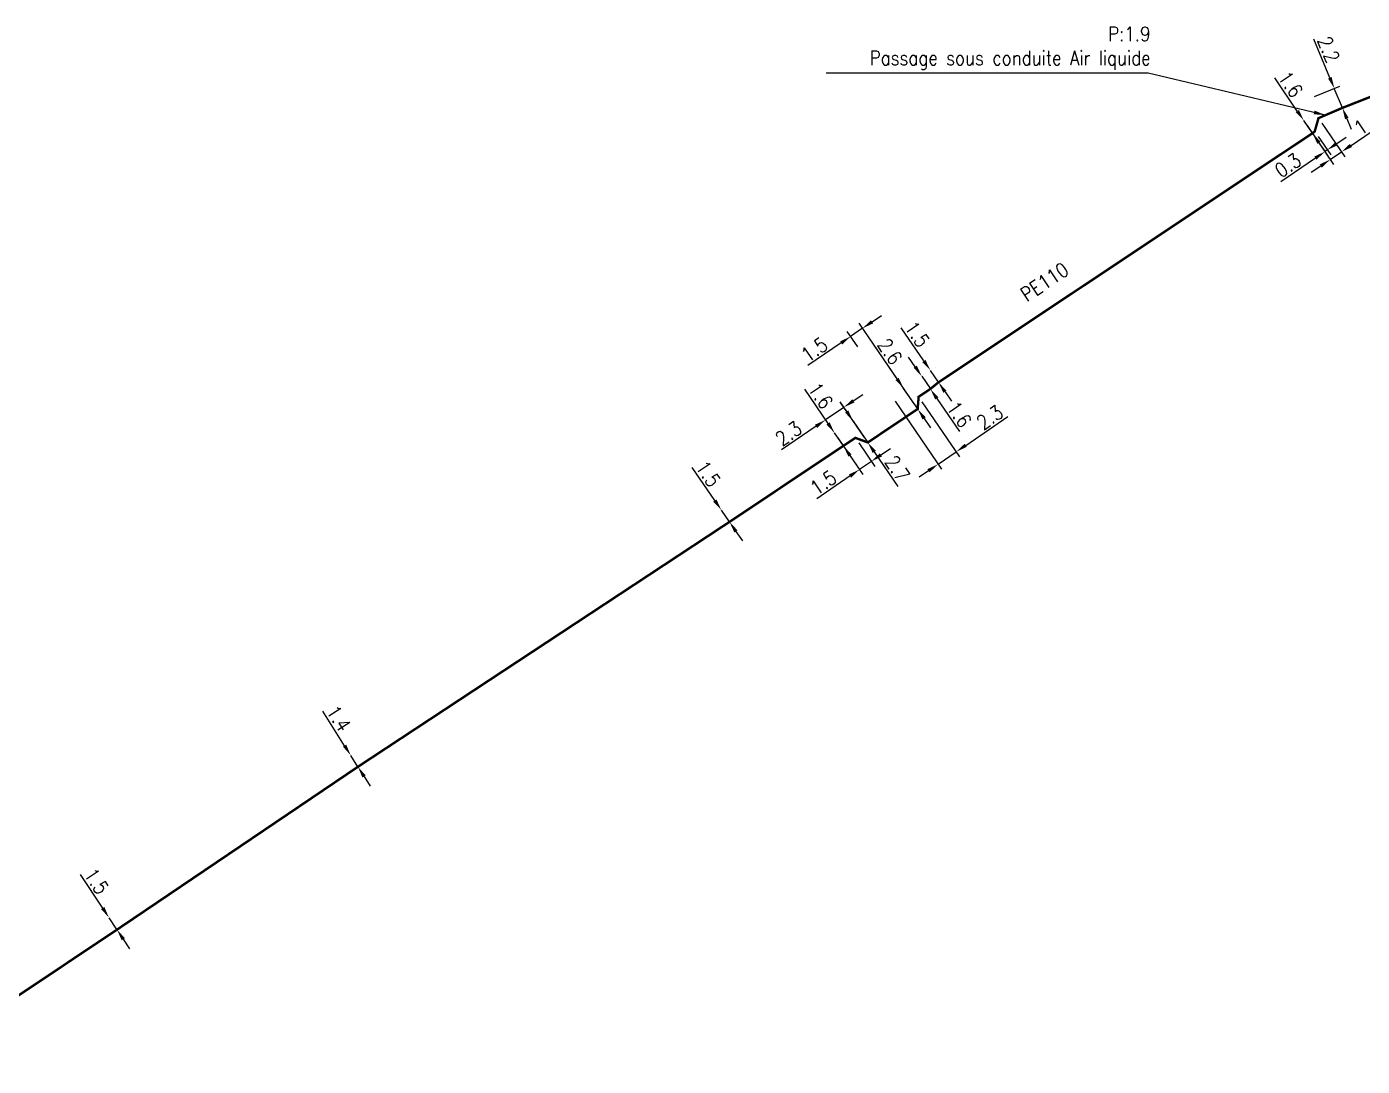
# Model space of a CAD drawing. Header units: millimetres. Extents: x 150994 to 152000, y 121010 to 122000.
# Drawn here: x 151716.7 to 151856, y 121384.2 to 121492.5 of the extents above; entities that cross this region are included whole.
import ezdxf

# ---------------------------------------------------------------- set-up
doc = ezdxf.new("R2010")
doc.units = ezdxf.units.MM
doc.layers.add('G_120', color=4, linetype='CONTINUOUS')
doc.styles.get("Standard").update_dxf_attribs({"font": 'romans.shx', "width": 0.85})
doc.linetypes.add('G_TYPB_PE', pattern='A,5,-0.3,["o",Standard,S=1.5,R=0,X=0,Y=-0.5],-1.65', length=6.95)
doc.dimstyles.get("Standard").update_dxf_attribs({"dimtxt": 1.5, "dimasz": 1.2, "dimexe": 0.625, "dimexo": 0.625, "dimgap": 0.25, "dimtad": 1, "dimdec": 1, "dimzin": 0, "dimdsep": 46, "dimtxsty": 'Standard', "dimcen": -0.5, "dimadec": 0, "dimazin": 0, "dimtfac": 1, "dimtdec": 1, "dimtmove": 0, "dimatfit": 3, "dimfxl": 0, "dimtolj": 1, "dimtzin": 0, "dimarcsym": 0})

# ---------------------------------------------------------------- blocks, each defined once
blk = doc.blocks.new('*D41')
at = {"layer": 'G_120', "color": 0, "linetype": 'Continuous', "lineweight": -2, "transparency": 16777216}
for p, q in [((151801.33, 121449.67), (151803.93, 121445.86)), ((151803.49, 121449.16), (151805.17, 121446.7)), ((151805.81, 121447.9), (151806.8, 121448.57)), ((151804.82, 121447.22), (151803.58, 121446.37)), ((151802.59, 121445.7), (151799.13, 121443.33))]:
    blk.add_line(p, q, dxfattribs=at)
at = {"layer": 'G_120', "color": 0, "linetype": 'Continuous', "transparency": 16777216}
for points in [[(151805.69, 121448.06), (151805.92, 121447.73), (151804.82, 121447.22)], [(151802.47, 121445.86), (151802.7, 121445.53), (151803.58, 121446.37)]]:
    blk.add_solid(points, dxfattribs=at)
at = {"layer": 'G_120', "color": 0, "linetype": 'Continuous', "transparency": 16777216, "insert": (151799.8, 121445), "char_height": 1.5, "attachment_point": 5, "rotation": 34.3547}
blk.add_mtext('\\A1;1.5', dxfattribs=at)
blk = doc.blocks.new('*D42')
at = {"layer": 'G_120', "color": 0, "linetype": 'Continuous', "lineweight": -2, "transparency": 16777216}
for p, q in [((151802.93, 121453.53), (151803.92, 121454.2)), ((151801.94, 121452.85), (151800.04, 121451.55)), ((151804.08, 121449.71), (151801.58, 121453.37)), ((151799.05, 121450.88), (151795.44, 121448.41))]:
    blk.add_line(p, q, dxfattribs=at)
at = {"layer": 'G_120', "color": 0, "linetype": 'Continuous', "transparency": 16777216}
for points in [[(151802.82, 121453.69), (151803.04, 121453.36), (151801.94, 121452.85)], [(151798.93, 121451.04), (151799.16, 121450.71), (151800.04, 121451.55)]]:
    blk.add_solid(points, dxfattribs=at)
at = {"layer": 'G_120', "color": 0, "linetype": 'Continuous', "transparency": 16777216, "insert": (151796.18, 121450.13), "char_height": 1.5, "attachment_point": 5, "rotation": 34.3547}
blk.add_mtext('\\A1;2.3', dxfattribs=at)
blk = doc.blocks.new('*D43')
at = {"layer": 'G_120', "color": 0, "linetype": 'Continuous', "lineweight": -2, "transparency": 16777216}
for p, q in [((151800.3, 121451.17), (151797.86, 121454.74)), ((151801.9, 121448.83), (151800.97, 121450.18)), ((151802.62, 121449.32), (151801.39, 121448.47)), ((151802.58, 121447.83), (151803.26, 121446.84))]:
    blk.add_line(p, q, dxfattribs=at)
at = {"layer": 'G_120', "color": 0, "linetype": 'Continuous', "transparency": 16777216}
for points in [[(151800.46, 121451.29), (151800.13, 121451.06), (151800.97, 121450.18)], [(151802.74, 121447.95), (151802.41, 121447.72), (151801.9, 121448.83)]]:
    blk.add_solid(points, dxfattribs=at)
at = {"layer": 'G_120', "color": 0, "linetype": 'Continuous', "transparency": 16777216, "insert": (151799.53, 121454.07), "char_height": 1.5, "attachment_point": 5, "rotation": 304.3547}
blk.add_mtext('\\A1;1.6', dxfattribs=at)
blk = doc.blocks.new('*D44')
at = {"layer": 'G_120', "color": 0, "linetype": 'Continuous', "lineweight": -2, "transparency": 16777216}
for p, q in [((151804.88, 121461.77), (151805.87, 121462.44)), ((151803.39, 121459.16), (151802.3, 121460.76)), ((151803.89, 121461.09), (151802.65, 121460.24)), ((151809.29, 121453.2), (151803.54, 121461.61)), ((151801.66, 121459.57), (151798.2, 121457.2))]:
    blk.add_line(p, q, dxfattribs=at)
at = {"layer": 'G_120', "color": 0, "linetype": 'Continuous', "transparency": 16777216}
for points in [[(151804.77, 121461.93), (151804.99, 121461.6), (151803.89, 121461.09)], [(151801.55, 121459.73), (151801.77, 121459.4), (151802.65, 121460.24)]]:
    blk.add_solid(points, dxfattribs=at)
at = {"layer": 'G_120', "color": 0, "linetype": 'Continuous', "transparency": 16777216, "insert": (151798.87, 121458.87), "char_height": 1.5, "attachment_point": 5, "rotation": 34.3547}
blk.add_mtext('\\A1;1.5', dxfattribs=at)
blk = doc.blocks.new('*D45')
at = {"layer": 'G_120', "color": 0, "linetype": 'Continuous', "lineweight": -2, "transparency": 16777216}
for p, q in [((151807.28, 121453.48), (151812.11, 121446.4)), ((151810.09, 121453.44), (151814.01, 121447.7)), ((151814.65, 121448.89), (151819.03, 121451.89)), ((151811.76, 121446.92), (151813.66, 121448.22)), ((151810.77, 121446.24), (151809.78, 121445.57))]:
    blk.add_line(p, q, dxfattribs=at)
at = {"layer": 'G_120', "color": 0, "linetype": 'Continuous', "transparency": 16777216}
for points in [[(151814.54, 121449.06), (151814.76, 121448.73), (151813.66, 121448.22)], [(151810.66, 121446.41), (151810.88, 121446.08), (151811.76, 121446.92)]]:
    blk.add_solid(points, dxfattribs=at)
at = {"layer": 'G_120', "color": 0, "linetype": 'Continuous', "transparency": 16777216, "insert": (151817.16, 121451.82), "char_height": 1.5, "attachment_point": 5, "rotation": 34.3547}
blk.add_mtext('\\A1;2.3', dxfattribs=at)
blk = doc.blocks.new('*D46')
at = {"layer": 'G_120', "color": 0, "lineweight": -2, "transparency": 16777216}
for p, q in [((151809.38, 121457.08), (151808.7, 121458.07)), ((151810.06, 121456.09), (151810.96, 121454.77)), ((151811.64, 121453.78), (151814, 121450.32))]:
    blk.add_line(p, q, dxfattribs=at)
at = {"layer": 'G_120', "color": 0, "transparency": 16777216}
for points in [[(151809.55, 121457.2), (151809.22, 121456.97), (151810.06, 121456.09)], [(151811.8, 121453.89), (151811.47, 121453.67), (151810.96, 121454.77)]]:
    blk.add_solid(points, dxfattribs=at)
at = {"layer": 'G_120', "color": 0, "transparency": 16777216, "insert": (151813.98, 121452.12), "char_height": 1.5, "attachment_point": 5, "rotation": 304.3547}
blk.add_mtext('\\A1;1.6', dxfattribs=at)
blk = doc.blocks.new('*D58')
at = {"layer": 'G_120', "color": 0, "linetype": 'Continuous', "lineweight": -2, "transparency": 16777216}
for p, q in [((151850.25, 121482.23), (151853.01, 121478.17)), ((151851.78, 121482.49), (151854.18, 121478.96)), ((151854.82, 121480.16), (151858.33, 121482.55)), ((151852.66, 121478.69), (151853.82, 121479.48)), ((151851.67, 121478.01), (151850.68, 121477.34))]:
    blk.add_line(p, q, dxfattribs=at)
at = {"layer": 'G_120', "color": 0, "linetype": 'Continuous', "transparency": 16777216}
for points in [[(151854.7, 121480.32), (151854.93, 121479.99), (151853.82, 121479.48)], [(151851.56, 121478.18), (151851.78, 121477.85), (151852.66, 121478.69)]]:
    blk.add_solid(points, dxfattribs=at)
at = {"layer": 'G_120', "color": 0, "linetype": 'Continuous', "transparency": 16777216, "insert": (151856.51, 121482.52), "char_height": 1.5, "attachment_point": 5, "rotation": 34.2489}
blk.add_mtext('\\A1;1.4', dxfattribs=at)
blk = doc.blocks.new('*D59')
at = {"layer": 'G_120', "color": 0, "linetype": 'Continuous', "lineweight": -2, "transparency": 16777216}
for p, q in [((151850.25, 121482.23), (151852.45, 121478.99)), ((151851.38, 121481.09), (151852.7, 121479.16)), ((151853.34, 121480.35), (151854.33, 121481.03)), ((151851.11, 121478.83), (151847.5, 121476.37)), ((151852.34, 121479.68), (151852.1, 121479.51))]:
    blk.add_line(p, q, dxfattribs=at)
at = {"layer": 'G_120', "color": 0, "linetype": 'Continuous', "transparency": 16777216}
for points in [[(151853.22, 121480.52), (151853.45, 121480.19), (151852.34, 121479.68)], [(151851, 121479), (151851.22, 121478.67), (151852.1, 121479.51)]]:
    blk.add_solid(points, dxfattribs=at)
at = {"layer": 'G_120', "color": 0, "linetype": 'Continuous', "transparency": 16777216, "insert": (151848.24, 121478.09), "char_height": 1.5, "attachment_point": 5, "rotation": 34.2489}
blk.add_mtext('\\A1;0.3', dxfattribs=at)
blk = doc.blocks.new('*D60')
at = {"layer": 'G_120', "color": 0, "linetype": 'Continuous', "lineweight": -2, "transparency": 16777216}
for p, q in [((151852.62, 121487.21), (151850.94, 121491.25)), ((151851.03, 121485.25), (151853.66, 121486.34)), ((151853.92, 121484.07), (151853.08, 121486.1)), ((151854.38, 121482.96), (151854.84, 121481.85))]:
    blk.add_line(p, q, dxfattribs=at)
at = {"layer": 'G_120', "color": 0, "linetype": 'Continuous', "transparency": 16777216}
for points in [[(151852.8, 121487.29), (151852.43, 121487.13), (151853.08, 121486.1)], [(151854.57, 121483.04), (151854.2, 121482.88), (151853.92, 121484.07)]]:
    blk.add_solid(points, dxfattribs=at)
at = {"layer": 'G_120', "color": 0, "linetype": 'Continuous', "transparency": 16777216, "insert": (151852.48, 121490.17), "char_height": 1.5, "attachment_point": 5, "rotation": 292.5284}
blk.add_mtext('\\A1;2.2', dxfattribs=at)
blk = doc.blocks.new('*D83')
at = {"layer": 'G_120', "color": 0, "lineweight": -2, "transparency": 16777216}
for p, q in [((151724.67, 121400.65), (151722.36, 121404.15)), ((151726.16, 121398.4), (151725.33, 121399.65)), ((151726.82, 121397.4), (151727.48, 121396.4))]:
    blk.add_line(p, q, dxfattribs=at)
at = {"layer": 'G_120', "color": 0, "transparency": 16777216}
for points in [[(151724.84, 121400.76), (151724.5, 121400.54), (151725.33, 121399.65)], [(151726.99, 121397.51), (151726.65, 121397.29), (151726.16, 121398.4)]]:
    blk.add_solid(points, dxfattribs=at)
at = {"layer": 'G_120', "color": 0, "transparency": 16777216, "insert": (151724.02, 121403.45), "char_height": 1.5, "attachment_point": 5, "rotation": 303.4828}
blk.add_mtext('\\A1;1.5', dxfattribs=at)
blk = doc.blocks.new('*D84')
at = {"layer": 'G_120', "color": 0, "lineweight": -2, "transparency": 16777216}
for p, q in [((151749.89, 121417.58), (151747.62, 121421.17)), ((151751.28, 121415.38), (151750.53, 121416.57)), ((151751.92, 121414.37), (151752.56, 121413.35))]:
    blk.add_line(p, q, dxfattribs=at)
at = {"layer": 'G_120', "color": 0, "transparency": 16777216}
for points in [[(151750.06, 121417.69), (151749.72, 121417.47), (151750.53, 121416.57)], [(151752.09, 121414.48), (151751.75, 121414.26), (151751.28, 121415.38)]]:
    blk.add_solid(points, dxfattribs=at)
at = {"layer": 'G_120', "color": 0, "transparency": 16777216, "insert": (151749.28, 121420.42), "char_height": 1.5, "attachment_point": 5, "rotation": 302.2921}
blk.add_mtext('\\A1;1.4', dxfattribs=at)
blk = doc.blocks.new('*D85')
at = {"layer": 'G_120', "color": 0, "lineweight": -2, "transparency": 16777216}
for p, q in [((151788.49, 121443.14), (151786.13, 121446.59)), ((151790.02, 121440.91), (151789.17, 121442.14)), ((151790.69, 121439.92), (151791.37, 121438.93))]:
    blk.add_line(p, q, dxfattribs=at)
at = {"layer": 'G_120', "color": 0, "transparency": 16777216}
for points in [[(151788.66, 121443.25), (151788.33, 121443.02), (151789.17, 121442.14)], [(151790.86, 121440.03), (151790.53, 121439.8), (151790.02, 121440.91)]]:
    blk.add_solid(points, dxfattribs=at)
at = {"layer": 'G_120', "color": 0, "transparency": 16777216, "insert": (151787.8, 121445.92), "char_height": 1.5, "attachment_point": 5, "rotation": 304.3547}
blk.add_mtext('\\A1;1.5', dxfattribs=at)
blk = doc.blocks.new('*D86')
at = {"layer": 'G_120', "color": 0, "lineweight": -2, "transparency": 16777216}
for p, q in [((151802.24, 121452.41), (151801.56, 121453.41)), ((151802.91, 121451.42), (151804.44, 121449.19)), ((151805.11, 121448.2), (151807.58, 121444.6))]:
    blk.add_line(p, q, dxfattribs=at)
at = {"layer": 'G_120', "color": 0, "transparency": 16777216}
for points in [[(151802.4, 121452.53), (151802.07, 121452.3), (151802.91, 121451.42)], [(151805.28, 121448.32), (151804.95, 121448.09), (151804.44, 121449.19)]]:
    blk.add_solid(points, dxfattribs=at)
at = {"layer": 'G_120', "color": 0, "transparency": 16777216, "insert": (151807.51, 121446.47), "char_height": 1.5, "attachment_point": 5, "rotation": 304.3547}
blk.add_mtext('\\A1;2.7', dxfattribs=at)
blk = doc.blocks.new('*D87')
at = {"layer": 'G_120', "color": 0, "lineweight": -2, "transparency": 16777216}
for p, q in [((151807.49, 121455.82), (151805.03, 121459.43)), ((151809.64, 121452.68), (151808.17, 121454.83)), ((151810.32, 121451.69), (151810.99, 121450.7))]:
    blk.add_line(p, q, dxfattribs=at)
at = {"layer": 'G_120', "color": 0, "transparency": 16777216}
for points in [[(151807.66, 121455.93), (151807.33, 121455.7), (151808.17, 121454.83)], [(151810.48, 121451.8), (151810.15, 121451.58), (151809.64, 121452.68)]]:
    blk.add_solid(points, dxfattribs=at)
at = {"layer": 'G_120', "color": 0, "transparency": 16777216, "insert": (151806.75, 121458.68), "char_height": 1.5, "attachment_point": 5, "rotation": 304.3547}
blk.add_mtext('\\A1;2.6', dxfattribs=at)
blk = doc.blocks.new('*D88')
at = {"layer": 'G_120', "color": 0, "lineweight": -2, "transparency": 16777216}
for p, q in [((151810.29, 121457.69), (151807.92, 121461.15)), ((151811.81, 121455.46), (151810.97, 121456.7)), ((151811.48, 121457.05), (151811.48, 121457.05)), ((151812.33, 121455.81), (151812.33, 121455.81)), ((151812.49, 121454.47), (151813.17, 121453.48))]:
    blk.add_line(p, q, dxfattribs=at)
at = {"layer": 'G_120', "color": 0, "transparency": 16777216}
for points in [[(151810.45, 121457.8), (151810.12, 121457.58), (151810.97, 121456.7)], [(151812.65, 121454.58), (151812.32, 121454.36), (151811.81, 121455.46)]]:
    blk.add_solid(points, dxfattribs=at)
at = {"layer": 'G_120', "color": 0, "transparency": 16777216, "insert": (151809.59, 121460.48), "char_height": 1.5, "attachment_point": 5, "rotation": 304.3547}
blk.add_mtext('\\A1;1.5', dxfattribs=at)
blk = doc.blocks.new('*D89')
at = {"layer": 'G_120', "color": 0, "lineweight": -2, "transparency": 16777216}
for p, q in [((151849.22, 121483.74), (151846.86, 121487.2)), ((151850.41, 121483.1), (151850.41, 121483.1)), ((151850.8, 121481.43), (151849.9, 121482.75)), ((151851.47, 121480.43), (151852.15, 121479.44))]:
    blk.add_line(p, q, dxfattribs=at)
at = {"layer": 'G_120', "color": 0, "transparency": 16777216}
for points in [[(151849.39, 121483.85), (151849.06, 121483.63), (151849.9, 121482.75)], [(151851.64, 121480.55), (151851.31, 121480.32), (151850.8, 121481.43)]]:
    blk.add_solid(points, dxfattribs=at)
at = {"layer": 'G_120', "color": 0, "transparency": 16777216, "insert": (151848.53, 121486.53), "char_height": 1.5, "attachment_point": 5, "rotation": 304.2489}
blk.add_mtext('\\A1;1.6', dxfattribs=at)

msp = doc.modelspace()

# ---------------------------------------------------------------- linework, layer by layer
at = {"layer": 'G_120', "linetype": 'G_TYPB_PE', "ltscale": 0.5, "const_width": 0.25}
msp.add_lwpolyline([(151705.02, 121384.28), (151726.16, 121398.4), (151751.28, 121415.38), (151790.02, 121440.91), (151803.14, 121449.67), (151804.44, 121449.19), (151809.64, 121452.68), (151809.74, 121453.95), (151810.96, 121454.77), (151811.81, 121455.46), (151850.8, 121481.43), (151851.03, 121481.6), (151851.43, 121483), (151853.92, 121484.07), (151858.04, 121485.69), (151860.54, 121486.69)], dxfattribs=at)

# ---------------------------------------------------------------- texts
at = {"layer": 'G_120', "linetype": 'Continuous', "width": 0.85}
msp.add_text('PE110', height=1.5, rotation=33.6498, dxfattribs=at).set_placement((151821, 121463.79))
at = {"layer": 'G_120', "linetype": 'Continuous', "insert": (151833.92, 121488.03), "char_height": 1.5, "attachment_point": 9}
msp.add_mtext('\\A1;P:1.9\\PPassage sous conduite Air liquide', dxfattribs=at)

# ---------------------------------------------------------------- dimensions: what is measured, and where the dimension line sits
at = {"layer": 'G_120', "linetype": 'Continuous'}
for base, p1, p2, angle, picture, middle in [((151853.92, 121484.07), (151850.45, 121485.01), (151853.92, 121484.07), 292.5284, '*D60', (151851.55, 121489.78)), ((151853.82, 121479.48), (151849.9, 121482.75), (151851.43, 121483), 34.2489, '*D58', (151857.07, 121481.69)), ((151852.34, 121479.68), (151849.9, 121482.75), (151851.03, 121481.6), 34.2489, '*D59', (151848.81, 121477.27)), ((151803.89, 121461.09), (151803.74, 121458.64), (151809.64, 121452.68), 34.3547, '*D44', (151799.44, 121458.05)), ((151800.97, 121450.18), (151803.14, 121449.67), (151800.97, 121450.18), 304.3547, '*D43', (151798.7, 121453.51)), ((151801.94, 121452.85), (151800.04, 121451.55), (151804.44, 121449.19), 214.3547, '*D42', (151796.75, 121449.3)), ((151813.66, 121448.22), (151806.93, 121453.99), (151809.74, 121453.95), 34.3547, '*D45', (151817.72, 121451)), ((151804.82, 121447.22), (151800.97, 121450.18), (151803.14, 121449.67), 34.3547, '*D41', (151800.36, 121444.18))]:
    dim = msp.add_linear_dim(base=base, p1=p1, p2=p2, angle=angle, dimstyle='Standard', dxfattribs=at)
    dim.commit()
    dim.dimension.update_dxf_attribs({"geometry": picture, "text_midpoint": middle, "dimtype": 160})
at = {"layer": 'G_120'}
for base, p1, p2, angle, picture, middle in [((151850.8, 121481.43), (151849.9, 121482.75), (151850.8, 121481.43), 304.2489, '*D89', (151847.7, 121485.97)), ((151811.81, 121455.46), (151810.97, 121456.7), (151811.81, 121455.46), 304.3547, '*D88', (151808.77, 121459.92)), ((151809.64, 121452.68), (151808.17, 121454.83), (151809.64, 121452.68), 304.3547, '*D87', (151805.92, 121458.12)), ((151810.96, 121454.77), (151810.06, 121456.09), (151810.96, 121454.77), 304.3547, '*D46', (151813.16, 121451.56)), ((151804.44, 121449.19), (151802.91, 121451.42), (151804.44, 121449.19), 304.3547, '*D86', (151806.69, 121445.9)), ((151790.02, 121440.91), (151789.17, 121442.14), (151790.02, 121440.91), 304.3547, '*D85', (151786.97, 121445.36)), ((151751.28, 121415.38), (151750.53, 121416.57), (151751.28, 121415.38), 302.2921, '*D84', (151748.44, 121419.88)), ((151726.16, 121398.4), (151725.33, 121399.65), (151726.16, 121398.4), 303.4828, '*D83', (151723.18, 121402.9))]:
    dim = msp.add_linear_dim(base=base, p1=p1, p2=p2, angle=angle, dimstyle='Standard', dxfattribs=at)
    dim.commit()
    dim.dimension.update_dxf_attribs({"geometry": picture, "text_midpoint": middle, "dimtype": 160})

# ---------------------------------------------------------------- leaders
at = {"layer": 'G_120', "linetype": 'Continuous', "annotation_type": 0, "has_hookline": 1, "hookline_direction": 1, "text_width": 33.33}
msp.add_leader([(151852.14, 121483.32), (151833.68, 121487.68)], dimstyle='Standard', override={"dimgap": 0.25, "dimtad": 1}, dxfattribs=at)

doc.saveas('drawing.dxf')
